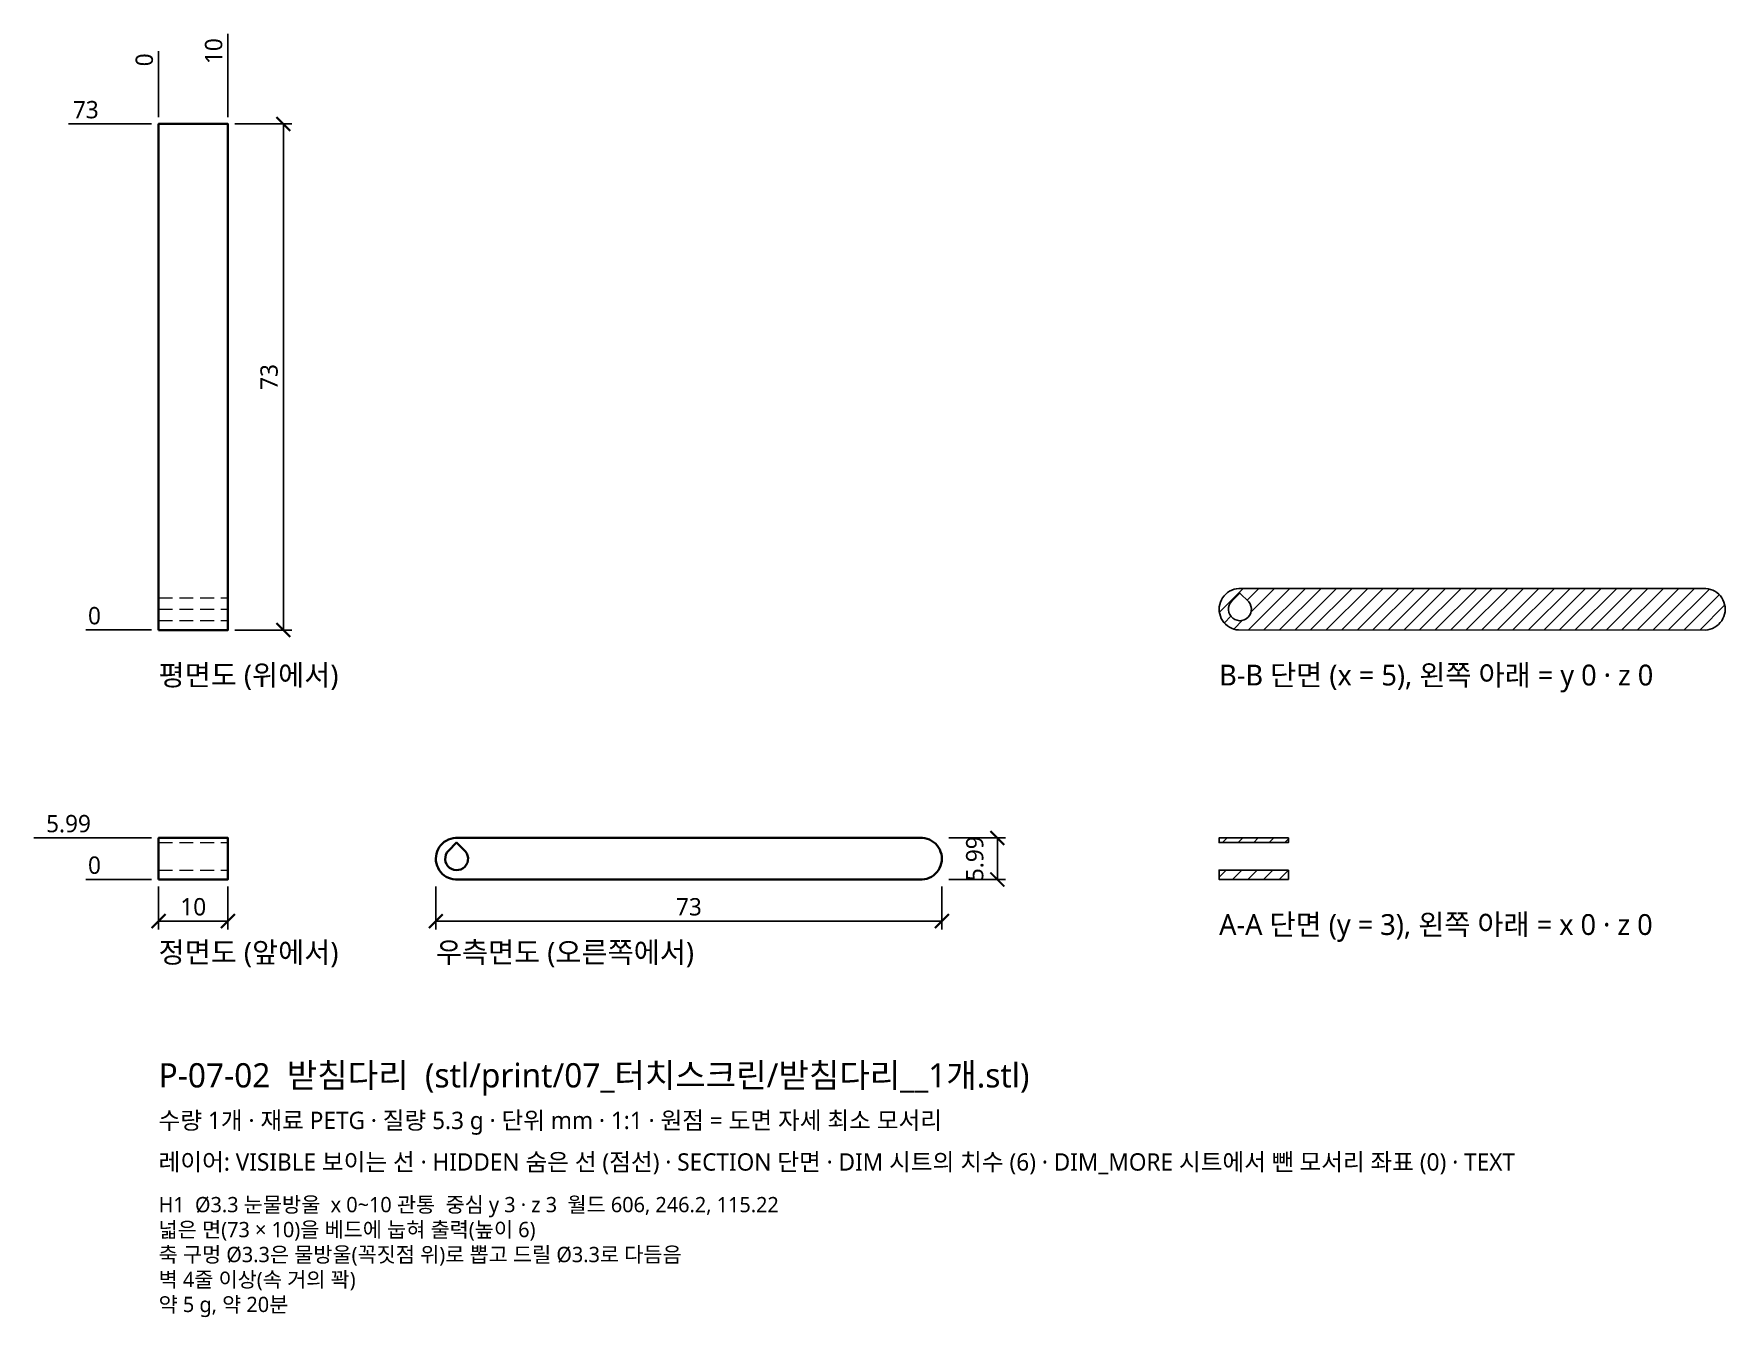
# Model space of a CAD drawing. Header units: millimetres. Extents: x -18 to 226, y -63 to 122.
import ezdxf

# ---------------------------------------------------------------- set-up
doc = ezdxf.new("R2010")
doc.units = ezdxf.units.MM
doc.linetypes.add('HIDDEN', pattern=[3, 2, -1])
for name, color, linetype, lineweight in [('DIM', 4, 'CONTINUOUS', 13), ('HIDDEN', 8, 'HIDDEN', 18), ('SECTION', 5, 'CONTINUOUS', 25), ('TEXT', 7, 'CONTINUOUS', 18), ('VISIBLE', 7, 'CONTINUOUS', 35)]:
    doc.layers.add(name, color=color, linetype=linetype, lineweight=lineweight)
doc.styles.add('KR', font='malgun.ttf')
doc.dimstyles.new('TOCCATA', dxfattribs={"dimtxt": 2.5, "dimasz": 2, "dimexe": 1.2, "dimexo": 1, "dimgap": 0.8, "dimtad": 1, "dimdsep": 46, "dimtxsty": 'KR', "dimblk": 'ARCHTICK', "dimcen": 2.5, "dimazin": 3, "dimtfac": 0.5, "dimtmove": 2, "dimatfit": 3})

# ---------------------------------------------------------------- blocks, each defined once
blk = doc.blocks.new('_ARCHTICK')
at = {"color": 0, "linetype": 'BYBLOCK', "const_width": 0.15}
blk.add_lwpolyline([(-0.5, -0.5), (0.5, 0.5)], dxfattribs=at)

msp = doc.modelspace()

# ---------------------------------------------------------------- hatches: boundary and pattern name
at = {"layer": 'SECTION'}
h = msp.add_hatch(dxfattribs=at)
h.set_pattern_fill('ANSI31', scale=0.5)
h.paths.add_polyline_path([(155.597, 37.387), (155.274, 37.506), (154.982, 37.69), (154.735, 37.93), (154.543, 38.217), (154.415, 38.538), (154.356, 38.877), (154.37, 39.222), (154.455, 39.557), (154.607, 39.866), (154.82, 40.137), (156.003, 41.32), (157.271, 40.042), (157.463, 39.755), (157.591, 39.435), (157.649, 39.095), (157.636, 38.75), (157.551, 38.416), (157.399, 38.106), (157.185, 37.835), (156.92, 37.615), (156.615, 37.454), (156.283, 37.36), (155.939, 37.337)])
h.paths.add_polyline_path([(223.515, 36.03), (223.855, 36.109), (224.183, 36.227), (224.495, 36.382), (224.788, 36.573), (225.056, 36.796), (225.296, 37.049), (225.506, 37.328), (225.681, 37.629), (225.821, 37.949), (225.922, 38.283), (225.984, 38.626), (226.006, 38.974), (225.987, 39.323), (225.927, 39.667), (225.829, 40.001), (225.692, 40.322), (225.519, 40.625), (225.311, 40.905), (225.073, 41.16), (224.807, 41.385), (224.516, 41.578), (224.205, 41.736), (223.877, 41.857), (223.538, 41.938), (223.192, 41.98), (155.84, 41.982), (155.493, 41.943), (155.154, 41.863), (154.825, 41.745), (154.513, 41.59), (154.221, 41.4), (153.953, 41.176), (153.712, 40.923), (153.503, 40.644), (153.327, 40.343), (153.188, 40.023), (153.086, 39.689), (153.024, 39.346), (153.003, 38.998), (153.022, 38.65), (153.081, 38.306), (153.18, 37.971), (153.317, 37.65), (153.49, 37.347), (153.697, 37.067), (153.936, 36.812), (154.202, 36.587), (154.493, 36.394), (154.804, 36.236), (155.131, 36.116), (155.47, 36.034), (155.817, 35.992), (223.168, 35.991)])
h = msp.add_hatch(dxfattribs=at)
h.set_pattern_fill('ANSI31', scale=0.5)
h.paths.add_polyline_path([(163.003, 5.991), (153.003, 5.991), (153.003, 5.328), (163.003, 5.328)])
h.paths.add_polyline_path([(163.003, 1.35), (153.003, 1.35), (153.003, 0), (163.003, 0)])

# ---------------------------------------------------------------- linework, layer by layer
at = {"layer": 'HIDDEN'}
for points in [[(0, 40.638), (10, 40.638)], [(0, 38.991), (10, 38.991)], [(0, 37.345), (10, 37.345)], [(0, 5.329), (10, 5.329)], [(0, 1.347), (10, 1.347)]]:
    msp.add_lwpolyline(points, dxfattribs=at)
at = {"layer": 'SECTION'}
for points in [[(223.515, 36.03), (223.855, 36.109), (224.183, 36.227), (224.495, 36.382), (224.788, 36.573), (225.056, 36.796), (225.296, 37.049), (225.506, 37.328), (225.681, 37.629), (225.821, 37.949), (225.922, 38.283), (225.984, 38.626), (226.006, 38.974), (225.987, 39.323), (225.927, 39.667), (225.829, 40.001), (225.692, 40.322), (225.519, 40.625), (225.311, 40.905), (225.073, 41.16), (224.807, 41.385), (224.516, 41.578), (224.205, 41.736), (223.877, 41.857), (223.538, 41.938), (223.192, 41.98), (155.84, 41.982), (155.493, 41.943), (155.154, 41.863), (154.825, 41.745), (154.513, 41.59), (154.221, 41.4), (153.953, 41.176), (153.712, 40.923), (153.503, 40.644), (153.327, 40.343), (153.188, 40.023), (153.086, 39.689), (153.024, 39.346), (153.003, 38.998), (153.022, 38.65), (153.081, 38.306), (153.18, 37.971), (153.317, 37.65), (153.49, 37.347), (153.697, 37.067), (153.936, 36.812), (154.202, 36.587), (154.493, 36.394), (154.804, 36.236), (155.131, 36.116), (155.47, 36.034), (155.817, 35.992), (223.168, 35.991)], [(155.597, 37.387), (155.274, 37.506), (154.982, 37.69), (154.735, 37.93), (154.543, 38.217), (154.415, 38.538), (154.356, 38.877), (154.37, 39.222), (154.455, 39.557), (154.607, 39.866), (154.82, 40.137), (156.003, 41.32), (157.271, 40.042), (157.463, 39.755), (157.591, 39.435), (157.649, 39.095), (157.636, 38.75), (157.551, 38.416), (157.399, 38.106), (157.185, 37.835), (156.92, 37.615), (156.615, 37.454), (156.283, 37.36), (155.939, 37.337)], [(163.003, 5.991), (153.003, 5.991), (153.003, 5.328), (163.003, 5.328)], [(163.003, 1.35), (153.003, 1.35), (153.003, 0), (163.003, 0)]]:
    msp.add_lwpolyline(points, close=True, dxfattribs=at)
at = {"layer": 'VISIBLE'}
for points in [[(0, 35.991), (0, 108.994), (10, 108.994), (10, 35.991), (0, 35.991)], [(0, 0), (0, 5.991), (10, 5.991), (10, 0), (0, 0)], [(40.019, 2.659), (40, 3.007), (40.022, 3.356), (40.084, 3.699), (40.185, 4.033), (40.324, 4.352), (40.5, 4.654), (40.709, 4.933), (40.95, 5.186), (41.218, 5.409), (41.51, 5.6), (41.823, 5.755), (42.151, 5.873), (42.491, 5.952), (42.837, 5.991), (110.189, 5.99), (110.535, 5.948), (110.875, 5.866), (111.202, 5.746), (111.513, 5.588), (111.804, 5.395), (112.07, 5.17), (112.309, 4.915), (112.516, 4.634), (112.689, 4.331), (112.826, 4.011), (112.925, 3.676), (112.984, 3.332), (113.003, 2.984), (112.981, 2.636), (112.919, 2.292), (112.818, 1.958), (112.678, 1.639), (112.503, 1.337), (112.293, 1.058), (112.053, 0.805), (111.785, 0.582), (111.493, 0.392), (111.18, 0.236), (110.852, 0.118), (110.512, 0.039), (110.166, 0), (42.814, 0.001), (42.467, 0.043), (42.128, 0.125), (41.801, 0.246), (41.49, 0.403), (41.199, 0.596), (40.933, 0.822), (40.694, 1.076), (40.487, 1.357), (40.314, 1.66), (40.177, 1.981), (40.078, 2.315), (40.019, 2.659)], [(41.354, 2.887), (41.367, 3.232), (41.452, 3.566), (41.604, 3.875), (41.818, 4.146), (43, 5.329), (44.268, 4.051), (44.46, 3.764), (44.588, 3.444), (44.646, 3.104), (44.633, 2.76), (44.548, 2.425), (44.396, 2.116), (44.182, 1.845), (43.917, 1.624), (43.612, 1.463), (43.28, 1.37), (42.936, 1.347), (42.595, 1.396), (42.271, 1.515), (41.979, 1.699), (41.732, 1.94), (41.54, 2.227), (41.412, 2.547), (41.354, 2.887)]]:
    msp.add_lwpolyline(points, dxfattribs=at)

# ---------------------------------------------------------------- texts
at = {"layer": 'TEXT', "style": 'KR'}
for s, height, p in [('평면도 (위에서)', 3, (0, 27.991)), ('B-B 단면 (x = 5), 왼쪽 아래 = y 0 · z 0', 3, (153.003, 27.991)), ('A-A 단면 (y = 3), 왼쪽 아래 = x 0 · z 0', 3, (153.003, -8)), ('정면도 (앞에서)', 3, (0, -12)), ('우측면도 (오른쪽에서)', 3, (40, -12)), ('P-07-02  받침다리  (stl/print/07_터치스크린/받침다리__1개.stl)', 3.5, (0, -30)), ('수량 1개 · 재료 PETG · 질량 5.3 g · 단위 mm · 1:1 · 원점 = 도면 자세 최소 모서리', 2.5, (0, -36)), ('레이어: VISIBLE 보이는 선 · HIDDEN 숨은 선 (점선) · SECTION 단면 · DIM 시트의 치수 (6) · DIM_MORE 시트에서 뺀 모서리 좌표 (0) · TEXT', 2.5, (0, -42)), ('H1  Ø3.3 눈물방울  x 0~10 관통  중심 y 3 · z 3  월드 606, 246.2, 115.22', 2.2, (0, -48)), ('넓은 면(73 × 10)을 베드에 눕혀 출력(높이 6)', 2.2, (0, -51.6)), ('축 구멍 Ø3.3은 물방울(꼭짓점 위)로 뽑고 드릴 Ø3.3로 다듬음', 2.2, (0, -55.2)), ('벽 4줄 이상(속 거의 꽉)', 2.2, (0, -58.8)), ('약 5 g, 약 20분', 2.2, (0, -62.4))]:
    msp.add_text(s, height=height, dxfattribs=at).set_placement(p)

# ---------------------------------------------------------------- dimensions: what is measured, and where the dimension line sits
at = {"layer": 'DIM'}
for feature_location, offset, dtype, origin in [((10, 108.994), (0, 8), 1, (0, 35.991)), ((0, 108.993994713), (0, 8), 1, (0, 35.991171837)), ((0, 108.991), (-8, 0), 0, (0, 35.991)), ((0, 35.991171837), (-8, 0), 0, (0, 35.991171837)), ((0, 5.99), (-8, 0), 0, (0, 0)), ((0, 0), (-8, 0), 0, (0, 0))]:
    msp.add_ordinate_dim(feature_location=feature_location, offset=offset, dtype=dtype, origin=origin, dimstyle='TOCCATA', dxfattribs=at).render()
for base, p1, p2 in [((18, 35.991), (10, 35.991), (10, 108.994)), ((121.003, 0), (113.003, 0), (113.003, 5.991))]:
    msp.add_linear_dim(base=base, p1=p1, p2=p2, angle=90, dimstyle='TOCCATA', dxfattribs=at).render()
for base, p1, p2 in [((0, -6), (0, 0), (10, 0)), ((40, -6), (40, 0), (113.003, 0))]:
    msp.add_linear_dim(base=base, p1=p1, p2=p2, dimstyle='TOCCATA', dxfattribs=at).render()

doc.saveas('drawing.dxf')
